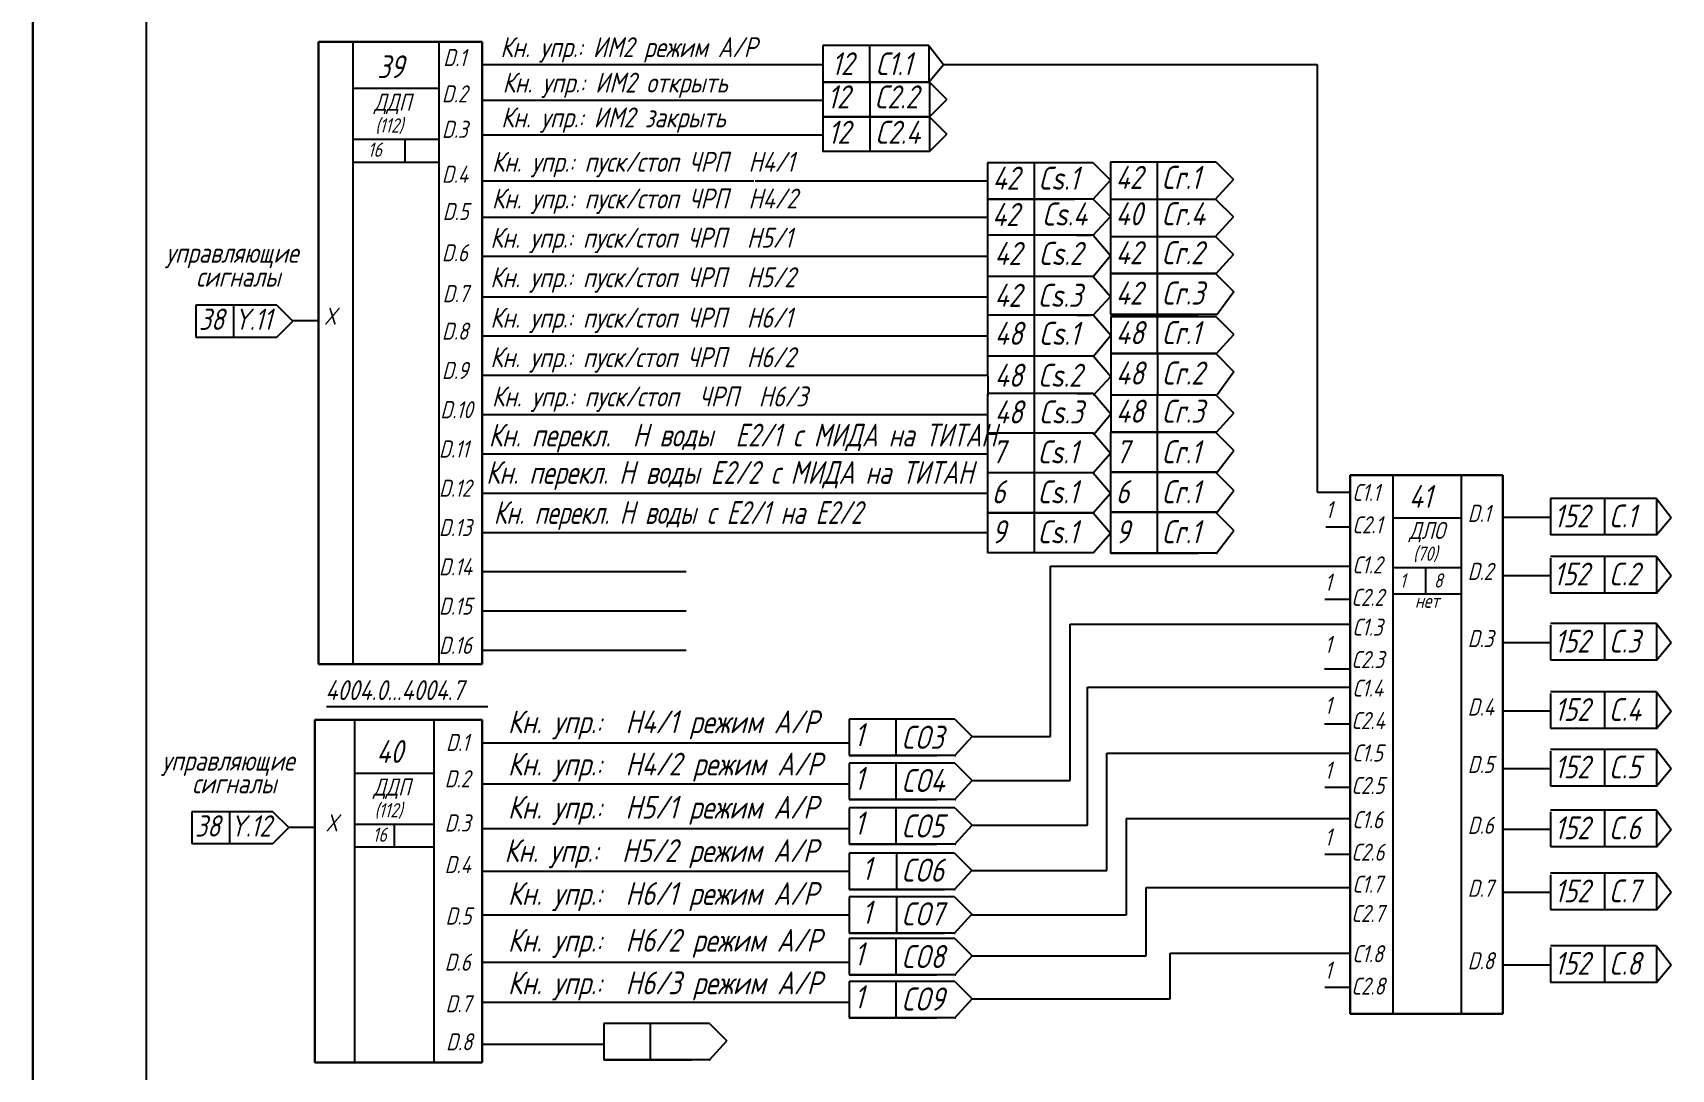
# Model space of a CAD drawing. Header units: millimetres. Extents: x -1319 to 705, y 574 to 3169.
# Drawn here: x -701.8 to -414, y 1085.5 to 1267.5 of the extents above; entities that cross this region are included whole.
import ezdxf

# ---------------------------------------------------------------- set-up
doc = ezdxf.new("R2010")
doc.units = ezdxf.units.MM
doc.layers.add('Текст', color=7, linetype='Continuous', lineweight=50)
doc.styles.add('GOST тип А', font='GOST_A.TTF', dxfattribs={"oblique": 15})

msp = doc.modelspace()

# ---------------------------------------------------------------- linework, layer by layer
at = {"color": 7}
for p, q in [((-701.8, 942.51), (-701.8, 1713.06)), ((-701.8, 1713.06), (-701.8, 936.16)), ((-681.8, 941.16), (-681.8, 1708.06)), ((-645.59, 1265.92), (-645.59, 1156.63)), ((-630.47, 1265.92), (-630.47, 1156.63)), ((-622.84, 1265.92), (-622.84, 1156.63)), ((-622.84, 1156.63), (-622.84, 1265.7)), ((-544.39, 1265.23), (-563, 1265.23)), ((-563, 1265.23), (-563, 1258.81)), ((-554.81, 1265.23), (-554.81, 1258.81)), ((-544.39, 1265.23), (-541.8, 1261.9)), ((-544.39, 1265.23), (-544.39, 1258.81)), ((-622.78, 1261.91), (-563, 1261.91)), ((-544.39, 1258.81), (-541.8, 1261.9)), ((-541.8, 1261.91), (-499.49, 1261.91)), ((-541.8, 1261.9), (-541.8, 1261.9)), ((-499.49, 1261.91), (-476.2, 1261.91)), ((-476.2, 1261.91), (-476.2, 1186.81)), ((-645.59, 1257.76), (-630.47, 1257.76)), ((-563, 1258.81), (-544.39, 1258.81)), ((-544.31, 1258.81), (-563, 1258.81)), ((-563, 1258.81), (-563, 1252.73)), ((-554.75, 1258.81), (-554.75, 1252.73)), ((-544.31, 1258.81), (-541.26, 1255.77)), ((-544.31, 1258.81), (-544.31, 1252.73)), ((-622.84, 1255.68), (-563, 1255.68)), ((-544.31, 1252.73), (-541.26, 1255.77)), ((-563, 1252.73), (-544.31, 1252.73)), ((-544.31, 1252.73), (-563, 1252.73)), ((-544.31, 1252.73), (-563, 1252.73)), ((-563, 1252.73), (-563, 1246.64)), ((-554.75, 1252.7), (-554.75, 1246.62)), ((-544.31, 1252.73), (-541.26, 1249.69)), ((-544.31, 1252.73), (-544.31, 1246.64)), ((-622.84, 1249.56), (-563, 1249.56)), ((-544.31, 1246.64), (-541.26, 1249.69)), ((-645.59, 1248.79), (-630.47, 1248.79)), ((-636.47, 1248.79), (-636.47, 1244.79)), ((-544.31, 1246.64), (-563, 1246.64)), ((-645.59, 1244.79), (-630.47, 1244.79)), ((-515.52, 1244.66), (-534.1, 1244.66)), ((-534.1, 1244.66), (-534.1, 1238.28)), ((-525.92, 1244.61), (-525.92, 1238.23)), ((-515.52, 1244.66), (-512.48, 1241.62)), ((-493.9, 1244.79), (-512.48, 1244.79)), ((-512.48, 1244.79), (-512.48, 1238.28)), ((-504.3, 1244.74), (-504.3, 1238.28)), ((-493.9, 1244.79), (-490.86, 1241.75)), ((-622.84, 1241.5), (-575.16, 1241.5)), ((-574.9, 1241.5), (-534.1, 1241.5)), ((-515.52, 1238.28), (-512.48, 1241.62)), ((-494.02, 1238.28), (-490.86, 1241.75)), ((-515.4, 1238.28), (-534.1, 1238.28)), ((-515.4, 1238.28), (-534.1, 1238.28)), ((-534.1, 1238.28), (-534.1, 1231.95)), ((-515.4, 1238.28), (-534.1, 1238.28)), ((-534.08, 1238.28), (-518.73, 1238.28)), ((-534.08, 1238.28), (-518.73, 1238.28)), ((-525.92, 1238.26), (-525.92, 1231.93)), ((-515.52, 1238.28), (-512.48, 1235.24)), ((-515.52, 1238.28), (-515.39, 1238.28)), ((-512.48, 1238.28), (-494.02, 1238.28)), ((-512.48, 1238.28), (-512.48, 1231.72)), ((-504.3, 1238.28), (-504.3, 1231.72)), ((-494.02, 1238.28), (-490.86, 1235.18)), ((-622.84, 1235.12), (-574.9, 1235.12)), ((-574.9, 1235.12), (-534.08, 1235.12)), ((-515.52, 1231.95), (-512.48, 1235.24)), ((-494.02, 1231.72), (-490.86, 1235.18)), ((-515.48, 1231.95), (-534.18, 1231.95)), ((-515.48, 1231.95), (-534.18, 1231.95)), ((-518.39, 1231.95), (-534.12, 1231.95)), ((-534.1, 1231.93), (-534.1, 1224.69)), ((-525.92, 1231.95), (-525.92, 1224.71)), ((-518.39, 1231.95), (-515.89, 1231.95)), ((-515.52, 1231.95), (-512.48, 1228.4)), ((-512.48, 1231.72), (-512.48, 1225.19)), ((-512.48, 1231.72), (-494.02, 1231.72)), ((-504.3, 1231.72), (-504.3, 1225.14)), ((-494.05, 1231.72), (-490.86, 1228.53)), ((-622.84, 1228.28), (-575.08, 1228.28)), ((-575.08, 1228.28), (-534.12, 1228.28)), ((-515.52, 1224.71), (-512.48, 1228.4)), ((-493.9, 1225.19), (-490.86, 1228.53)), ((-515.48, 1224.71), (-534.18, 1224.71)), ((-534.1, 1224.69), (-534.09, 1217.85)), ((-525.92, 1224.69), (-525.92, 1217.85)), ((-515.52, 1224.71), (-512.48, 1221.16)), ((-493.9, 1225.19), (-512.48, 1225.19)), ((-493.9, 1225.19), (-512.48, 1225.19)), ((-493.9, 1225.19), (-512.48, 1225.19)), ((-512.46, 1225.19), (-497.11, 1225.19)), ((-512.46, 1225.19), (-497.11, 1225.19)), ((-512.46, 1225.19), (-512.46, 1218.02)), ((-512.46, 1225.19), (-494, 1225.19)), ((-504.29, 1225.19), (-504.29, 1217.97)), ((-494.03, 1225.19), (-490.84, 1222)), ((-622.84, 1221.14), (-534.1, 1221.14)), ((-515.52, 1217.88), (-512.48, 1221.16)), ((-490.84, 1222), (-493.75, 1218.02)), ((-658.95, 1219.68), (-673.17, 1219.68)), ((-673.17, 1219.68), (-673.17, 1214.06)), ((-666.53, 1219.68), (-666.53, 1214.06)), ((-658.95, 1219.68), (-656.14, 1216.87)), ((-515.48, 1217.88), (-534.17, 1217.88)), ((-515.45, 1217.92), (-534.14, 1217.92)), ((-515.45, 1217.92), (-534.14, 1217.92)), ((-518.36, 1217.92), (-534.09, 1217.92)), ((-534.07, 1217.89), (-534.07, 1210.65)), ((-525.89, 1217.92), (-525.89, 1210.68)), ((-518.36, 1217.92), (-515.86, 1217.92)), ((-515.49, 1217.92), (-512.45, 1214.37)), ((-493.78, 1218.02), (-512.48, 1218.02)), ((-493.78, 1218.02), (-512.48, 1218.02)), ((-493.78, 1218.02), (-512.48, 1218.02)), ((-493.77, 1218.02), (-512.46, 1218.02)), ((-493.77, 1218.02), (-512.46, 1218.02)), ((-493.76, 1218.02), (-512.46, 1218.02)), ((-512.46, 1218.02), (-497.11, 1218.02)), ((-512.46, 1218.02), (-497.11, 1218.02)), ((-512.45, 1218.02), (-497.09, 1218.02)), ((-512.45, 1218.02), (-497.09, 1218.02)), ((-512.45, 1217.68), (-512.45, 1211.16)), ((-512.45, 1217.68), (-493.98, 1217.68)), ((-504.27, 1217.68), (-504.27, 1211.11)), ((-494.01, 1217.68), (-490.83, 1214.5)), ((-493.9, 1218.02), (-493.77, 1218.02)), ((-493.88, 1218.02), (-493.75, 1218.02)), ((-658.95, 1214.06), (-656.14, 1216.87)), ((-651.76, 1216.9), (-656.18, 1216.9)), ((-673.17, 1214.06), (-658.95, 1214.06)), ((-622.84, 1214.25), (-534.09, 1214.25)), ((-515.49, 1210.68), (-512.45, 1214.37)), ((-493.87, 1211.16), (-490.83, 1214.5)), ((-515.45, 1210.68), (-534.14, 1210.68)), ((-534.07, 1210.65), (-534.06, 1203.82)), ((-525.89, 1210.65), (-525.88, 1203.82)), ((-515.49, 1210.68), (-512.45, 1207.13)), ((-493.87, 1211.16), (-512.45, 1211.16)), ((-493.87, 1211.16), (-512.45, 1211.16)), ((-493.87, 1211.16), (-512.44, 1211.16)), ((-512.43, 1211.16), (-497.08, 1211.16)), ((-512.43, 1211.16), (-497.08, 1211.16)), ((-512.43, 1211.16), (-512.43, 1203.99)), ((-512.43, 1211.16), (-493.97, 1211.16)), ((-504.25, 1211.16), (-504.25, 1203.94)), ((-494, 1211.16), (-490.81, 1207.97)), ((-622.84, 1207.35), (-534.06, 1207.35)), ((-515.48, 1203.85), (-512.45, 1207.13)), ((-490.81, 1207.97), (-493.72, 1203.99)), ((-518.36, 1204.13), (-534.09, 1204.13)), ((-534.07, 1204.1), (-534.07, 1196.86)), ((-515.45, 1204.13), (-534.06, 1204.13)), ((-515.45, 1204.13), (-534.06, 1204.13)), ((-525.89, 1204.13), (-525.89, 1196.88)), ((-518.36, 1204.13), (-515.86, 1204.13)), ((-515.49, 1204.13), (-512.45, 1200.58)), ((-512.45, 1203.89), (-512.45, 1197.36)), ((-512.45, 1203.89), (-493.98, 1203.89)), ((-504.27, 1203.89), (-504.27, 1197.31)), ((-494.01, 1203.89), (-490.83, 1200.7)), ((-493.87, 1203.99), (-493.73, 1203.99)), ((-493.85, 1203.99), (-493.72, 1203.99)), ((-622.84, 1200.45), (-534.07, 1200.45)), ((-515.49, 1196.88), (-512.45, 1200.58)), ((-493.87, 1197.36), (-490.83, 1200.7)), ((-512.48, 1197.33), (-512.48, 1190.16)), ((-512.46, 1197.33), (-494, 1197.33)), ((-493.87, 1197.36), (-512.45, 1197.36)), ((-493.87, 1197.36), (-512.45, 1197.36)), ((-493.87, 1197.36), (-512.44, 1197.36)), ((-512.43, 1197.36), (-497.08, 1197.36)), ((-512.43, 1197.36), (-497.08, 1197.36)), ((-512.43, 1197.36), (-493.97, 1197.36)), ((-504.29, 1197.33), (-504.29, 1190.11)), ((-494.03, 1197.33), (-490.84, 1194.14)), ((-534.09, 1197.21), (-534.09, 1190.19)), ((-515.47, 1197.19), (-534.09, 1197.19)), ((-525.92, 1197.19), (-525.92, 1190.19)), ((-515.54, 1197.21), (-512.5, 1193.68)), ((-622.84, 1193.55), (-534.09, 1193.55)), ((-515.54, 1190.19), (-512.5, 1193.68)), ((-493.77, 1190.31), (-490.84, 1194.14)), ((-515.54, 1190.19), (-534.09, 1190.19)), ((-515.54, 1190.19), (-534.09, 1190.19)), ((-515.54, 1190.19), (-534.09, 1190.19)), ((-515.65, 1190.19), (-534.09, 1190.19)), ((-534.09, 1190.19), (-534.09, 1183.17)), ((-525.92, 1190.16), (-525.92, 1183.17)), ((-515.54, 1190.19), (-512.5, 1186.66)), ((-493.78, 1190.31), (-512.48, 1190.31)), ((-493.78, 1190.31), (-512.48, 1190.31)), ((-493.78, 1190.31), (-512.48, 1190.31)), ((-493.77, 1190.31), (-512.46, 1190.31)), ((-493.77, 1190.31), (-512.46, 1190.31)), ((-493.76, 1190.31), (-512.46, 1190.31)), ((-512.46, 1190.31), (-497.11, 1190.31)), ((-512.46, 1190.31), (-497.11, 1190.31)), ((-512.46, 1190.31), (-512.46, 1183.14)), ((-512.46, 1190.31), (-494, 1190.31)), ((-512.45, 1190.31), (-497.09, 1190.31)), ((-512.45, 1190.31), (-497.09, 1190.31)), ((-504.29, 1190.31), (-504.29, 1183.08)), ((-494.03, 1190.31), (-490.84, 1187.12)), ((-493.9, 1190.31), (-493.77, 1190.31)), ((-493.88, 1190.31), (-493.75, 1190.31)), ((-462.88, 1189.81), (-462.88, 1095.22)), ((-450.88, 1189.81), (-450.88, 1095.22)), ((-622.84, 1186.66), (-534.09, 1186.66)), ((-515.54, 1183.17), (-512.5, 1186.66)), ((-493.77, 1183.28), (-490.84, 1187.12)), ((-476.2, 1186.81), (-470.41, 1186.81)), ((-515.54, 1183.17), (-534.09, 1183.17)), ((-515.54, 1183.17), (-534.09, 1183.17)), ((-515.54, 1183.17), (-534.09, 1183.17)), ((-515.65, 1183.17), (-534.09, 1183.17)), ((-515.54, 1183.17), (-534.09, 1183.17)), ((-515.54, 1183.17), (-534.09, 1183.17)), ((-515.54, 1183.17), (-534.09, 1183.17)), ((-515.65, 1183.17), (-534.09, 1183.17)), ((-534.09, 1183.17), (-534.09, 1176.15)), ((-515.47, 1183.14), (-534.09, 1183.14)), ((-525.92, 1183.14), (-525.92, 1176.15)), ((-515.54, 1183.17), (-512.5, 1179.63)), ((-493.78, 1183.28), (-512.48, 1183.28)), ((-493.78, 1183.28), (-512.48, 1183.28)), ((-493.78, 1183.28), (-512.48, 1183.28)), ((-493.77, 1183.28), (-512.46, 1183.28)), ((-493.77, 1183.28), (-512.46, 1183.28)), ((-493.76, 1183.28), (-512.46, 1183.28)), ((-512.46, 1183.28), (-497.11, 1183.28)), ((-512.46, 1183.28), (-497.11, 1183.28)), ((-512.46, 1183.28), (-512.46, 1176.11)), ((-512.46, 1183.28), (-494, 1183.28)), ((-512.45, 1183.28), (-497.09, 1183.28)), ((-512.45, 1183.28), (-497.09, 1183.28)), ((-504.29, 1183.28), (-504.29, 1176.06)), ((-494.03, 1183.28), (-490.84, 1180.09)), ((-493.9, 1183.28), (-493.77, 1183.28)), ((-493.88, 1183.28), (-493.75, 1183.28)), ((-416.58, 1185.73), (-435.19, 1185.73)), ((-435.19, 1185.73), (-435.19, 1179.3)), ((-435.19, 1185.44), (-435.19, 1179.36)), ((-425.73, 1185.73), (-425.73, 1179.3)), ((-416.58, 1185.73), (-413.99, 1182.39)), ((-416.58, 1185.73), (-416.58, 1179.3)), ((-493.88, 1176.11), (-490.84, 1180.09)), ((-474.66, 1180.75), (-470.41, 1180.75)), ((-462.88, 1182.32), (-450.88, 1182.32)), ((-443.6, 1182.4), (-435.19, 1182.4)), ((-416.58, 1179.3), (-413.99, 1182.39)), ((-622.84, 1179.76), (-534.09, 1179.76)), ((-515.54, 1176.15), (-512.5, 1179.63)), ((-416.49, 1179.3), (-435.19, 1179.3)), ((-515.54, 1176.15), (-534.09, 1176.15)), ((-515.54, 1176.15), (-534.09, 1176.15)), ((-515.54, 1176.15), (-534.09, 1176.15)), ((-515.65, 1176.15), (-534.09, 1176.15)), ((-493.77, 1176.11), (-512.46, 1176.11)), ((-493.77, 1176.11), (-512.46, 1176.11)), ((-493.76, 1176.11), (-512.46, 1176.11)), ((-512.45, 1176.11), (-497.09, 1176.11)), ((-512.45, 1176.11), (-497.09, 1176.11)), ((-493.88, 1176.11), (-493.75, 1176.11)), ((-443.6, 1175.06), (-443.6, 1168.77)), ((-416.58, 1175.54), (-435.19, 1175.54)), ((-435.19, 1175.25), (-435.19, 1169.16)), ((-425.73, 1175.54), (-425.73, 1169.11)), ((-416.58, 1175.54), (-413.99, 1172.2)), ((-416.58, 1175.54), (-416.58, 1169.11)), ((-622.84, 1172.86), (-587.02, 1172.86)), ((-523.01, 1143.89), (-523.01, 1173.83)), ((-523.01, 1173.83), (-470.41, 1173.83)), ((-462.88, 1173.59), (-450.88, 1173.59)), ((-457.14, 1173.59), (-457.14, 1168.99)), ((-443.6, 1172.21), (-435.19, 1172.21)), ((-416.58, 1169.11), (-413.99, 1172.2)), ((-462.88, 1168.99), (-450.88, 1168.99)), ((-416.49, 1169.11), (-435.19, 1169.11)), ((-622.84, 1165.96), (-587.02, 1165.96)), ((-474.83, 1168.02), (-470.57, 1168.02)), ((-519.57, 1136.21), (-519.57, 1163.61)), ((-519.57, 1163.61), (-470.41, 1163.61)), ((-416.58, 1163.73), (-435.19, 1163.73)), ((-435.19, 1163.45), (-435.19, 1157.36)), ((-425.73, 1163.73), (-425.73, 1157.31)), ((-416.58, 1163.73), (-413.99, 1160.4)), ((-416.58, 1163.73), (-416.58, 1157.31)), ((-443.6, 1160.41), (-435.19, 1160.41)), ((-416.58, 1157.31), (-413.99, 1160.4)), ((-622.84, 1159.07), (-587.02, 1159.07)), ((-416.49, 1157.31), (-435.19, 1157.31)), ((-474.89, 1155.78), (-470.64, 1155.78)), ((-516.54, 1128.36), (-516.54, 1152.59)), ((-516.54, 1152.59), (-470.41, 1152.59)), ((-416.58, 1151.73), (-435.19, 1151.73)), ((-435.19, 1151.44), (-435.19, 1145.36)), ((-425.73, 1151.73), (-425.73, 1145.3)), ((-416.58, 1151.73), (-413.99, 1148.39)), ((-416.58, 1151.73), (-416.58, 1145.3)), ((-650.19, 1149.16), (-621.87, 1149.16)), ((-443.6, 1148.4), (-435.19, 1148.4)), ((-416.58, 1145.3), (-413.99, 1148.39)), ((-645.31, 1146.82), (-645.31, 1086.64)), ((-631.35, 1146.82), (-631.35, 1086.64)), ((-622.84, 1146.82), (-622.84, 1086.64)), ((-622.84, 1086.64), (-622.84, 1146.6)), ((-539.81, 1146.93), (-558.38, 1146.93)), ((-558.38, 1146.93), (-558.38, 1140.55)), ((-550.21, 1146.88), (-550.21, 1140.5)), ((-539.81, 1146.93), (-536.76, 1143.89)), ((-474.89, 1146.14), (-470.64, 1146.14)), ((-622.78, 1142.8), (-558.38, 1142.8)), ((-539.81, 1140.55), (-536.76, 1143.89)), ((-536.76, 1143.89), (-523.01, 1143.89)), ((-416.49, 1145.3), (-435.19, 1145.3)), ((-539.69, 1140.55), (-558.38, 1140.55)), ((-539.69, 1140.55), (-558.38, 1140.55)), ((-539.68, 1140.55), (-558.38, 1140.55)), ((-558.37, 1140.55), (-543.01, 1140.55)), ((-558.37, 1140.55), (-543.01, 1140.55)), ((-539.8, 1140.55), (-539.67, 1140.55)), ((-513.16, 1120.4), (-513.16, 1140.98)), ((-513.16, 1140.98), (-470.41, 1140.98)), ((-416.58, 1141.64), (-435.19, 1141.64)), ((-435.19, 1141.35), (-435.19, 1135.27)), ((-425.73, 1141.64), (-425.73, 1135.21)), ((-416.58, 1141.64), (-413.99, 1138.3)), ((-416.58, 1141.64), (-416.58, 1135.21)), ((-645.31, 1137.5), (-631.35, 1137.5)), ((-539.81, 1139.26), (-558.38, 1139.26)), ((-558.38, 1139.26), (-558.38, 1132.88)), ((-550.21, 1139.2), (-550.21, 1132.82)), ((-539.81, 1139.26), (-536.76, 1136.21)), ((-443.6, 1138.31), (-435.19, 1138.31)), ((-416.58, 1135.21), (-413.99, 1138.3)), ((-622.84, 1135.62), (-558.38, 1135.62)), ((-539.81, 1132.88), (-536.76, 1136.21)), ((-536.76, 1136.21), (-519.88, 1136.21)), ((-519.88, 1136.21), (-519.57, 1136.21)), ((-474.83, 1134.99), (-470.57, 1134.99)), ((-416.49, 1135.21), (-435.19, 1135.21)), ((-539.69, 1132.88), (-558.38, 1132.88)), ((-539.69, 1132.88), (-558.38, 1132.88)), ((-539.68, 1132.88), (-558.38, 1132.88)), ((-539.81, 1131.4), (-558.38, 1131.4)), ((-558.38, 1131.4), (-558.38, 1125.02)), ((-558.37, 1132.88), (-543.01, 1132.88)), ((-558.37, 1132.88), (-543.01, 1132.88)), ((-550.21, 1131.35), (-550.21, 1124.97)), ((-539.81, 1131.4), (-536.76, 1128.36)), ((-539.8, 1132.88), (-539.67, 1132.88)), ((-659.65, 1130.71), (-673.87, 1130.71)), ((-673.87, 1130.71), (-673.87, 1125.1)), ((-667.22, 1130.71), (-667.22, 1125.1)), ((-659.65, 1130.71), (-656.84, 1127.91)), ((-645.31, 1128.54), (-631.35, 1128.54)), ((-638.33, 1128.54), (-638.33, 1124.54)), ((-539.81, 1125.02), (-536.76, 1128.36)), ((-536.76, 1128.36), (-516.54, 1128.36)), ((-509.72, 1129.49), (-470.41, 1129.49)), ((-509.72, 1129.49), (-509.72, 1112.54)), ((-416.58, 1130.95), (-435.19, 1130.95)), ((-435.19, 1130.66), (-435.19, 1124.58)), ((-435.19, 1130.66), (-435.19, 1124.58)), ((-425.73, 1130.95), (-425.73, 1124.53)), ((-416.58, 1130.95), (-413.99, 1127.61)), ((-416.58, 1130.95), (-416.58, 1124.53)), ((-659.65, 1125.1), (-656.84, 1127.91)), ((-652.45, 1127.94), (-656.87, 1127.94)), ((-622.84, 1127.76), (-558.38, 1127.76)), ((-443.6, 1127.62), (-435.19, 1127.62)), ((-416.58, 1124.53), (-413.99, 1127.61)), ((-673.87, 1125.1), (-659.65, 1125.1)), ((-645.31, 1124.54), (-631.35, 1124.54)), ((-539.69, 1125.02), (-558.38, 1125.02)), ((-539.69, 1125.02), (-558.38, 1125.02)), ((-539.68, 1125.02), (-558.38, 1125.02)), ((-558.37, 1125.02), (-543.01, 1125.02)), ((-558.37, 1125.02), (-543.01, 1125.02)), ((-539.91, 1123.44), (-558.37, 1123.44)), ((-558.37, 1123.44), (-558.37, 1117.06)), ((-550.09, 1123.39), (-550.09, 1117.01)), ((-539.91, 1123.44), (-536.87, 1120.4)), ((-539.8, 1125.02), (-539.67, 1125.02)), ((-474.83, 1123.27), (-470.57, 1123.27)), ((-416.49, 1124.53), (-435.19, 1124.53)), ((-622.84, 1120.27), (-558.37, 1120.27)), ((-539.91, 1117.06), (-536.87, 1120.4)), ((-536.87, 1120.4), (-513.16, 1120.4)), ((-416.58, 1119.89), (-435.19, 1119.89)), ((-435.19, 1119.6), (-435.19, 1113.51)), ((-435.19, 1119.6), (-435.19, 1113.51)), ((-425.73, 1119.89), (-425.73, 1113.46)), ((-416.58, 1119.89), (-413.99, 1116.55)), ((-416.58, 1119.89), (-416.58, 1113.46)), ((-539.79, 1117.06), (-558.37, 1117.06)), ((-539.79, 1117.06), (-558.37, 1117.06)), ((-539.79, 1117.06), (-558.37, 1117.06)), ((-558.36, 1117.06), (-541.66, 1117.06)), ((-558.36, 1117.06), (-541.66, 1117.06)), ((-539.91, 1117.06), (-539.78, 1117.06)), ((-506.25, 1105.4), (-506.25, 1117.42)), ((-506.25, 1117.42), (-470.41, 1117.42)), ((-539.91, 1115.76), (-558.37, 1115.76)), ((-558.37, 1115.76), (-558.37, 1109.38)), ((-550.09, 1115.71), (-550.09, 1109.33)), ((-539.91, 1115.76), (-536.87, 1112.72)), ((-443.6, 1116.56), (-435.19, 1116.56)), ((-416.58, 1113.46), (-413.99, 1116.55)), ((-558.37, 1112.54), (-622.84, 1112.54)), ((-539.91, 1109.38), (-536.87, 1112.72)), ((-509.72, 1112.54), (-537.03, 1112.54)), ((-416.49, 1113.46), (-435.19, 1113.46)), ((-539.81, 1108.44), (-558.38, 1108.44)), ((-558.38, 1108.44), (-558.38, 1102.06)), ((-539.79, 1109.38), (-558.37, 1109.38)), ((-539.79, 1109.38), (-558.37, 1109.38)), ((-539.79, 1109.38), (-558.37, 1109.38)), ((-558.36, 1109.38), (-541.66, 1109.38)), ((-558.36, 1109.38), (-541.66, 1109.38)), ((-550.21, 1108.39), (-550.21, 1102.01)), ((-539.91, 1109.38), (-539.78, 1109.38)), ((-539.81, 1108.44), (-536.76, 1105.4)), ((-539.81, 1102.06), (-536.76, 1105.4)), ((-536.76, 1105.4), (-515.54, 1105.4)), ((-515.54, 1105.4), (-506.25, 1105.4)), ((-416.58, 1107.17), (-435.19, 1107.17)), ((-435.19, 1106.88), (-435.19, 1100.8)), ((-435.19, 1106.88), (-435.19, 1100.8)), ((-425.73, 1107.17), (-425.73, 1100.74)), ((-416.58, 1107.17), (-413.99, 1103.83)), ((-416.58, 1107.17), (-416.58, 1100.74)), ((-622.78, 1104.31), (-558.38, 1104.31)), ((-443.6, 1103.84), (-435.19, 1103.84)), ((-416.58, 1100.74), (-413.99, 1103.83)), ((-539.69, 1102.06), (-558.38, 1102.06)), ((-539.69, 1102.06), (-558.38, 1102.06)), ((-539.68, 1102.06), (-558.38, 1102.06)), ((-539.81, 1100.89), (-558.38, 1100.89)), ((-558.38, 1100.89), (-558.38, 1094.51)), ((-558.37, 1102.06), (-543.01, 1102.06)), ((-558.37, 1102.06), (-543.01, 1102.06)), ((-550.21, 1100.84), (-550.21, 1094.46)), ((-539.81, 1100.89), (-536.76, 1097.85)), ((-539.8, 1102.06), (-539.67, 1102.06)), ((-474.83, 1099.89), (-470.57, 1099.89)), ((-416.49, 1100.74), (-435.19, 1100.74)), ((-622.84, 1097.25), (-558.38, 1097.25)), ((-539.81, 1094.51), (-536.76, 1097.85)), ((-536.76, 1097.85), (-502.03, 1097.85)), ((-539.69, 1094.51), (-558.38, 1094.51)), ((-539.69, 1094.51), (-558.38, 1094.51)), ((-539.68, 1094.51), (-558.38, 1094.51)), ((-558.37, 1094.51), (-543.01, 1094.51)), ((-558.37, 1094.51), (-543.01, 1094.51)), ((-539.8, 1094.51), (-539.67, 1094.51)), ((-582.93, 1093.54), (-601.51, 1093.54)), ((-601.51, 1093.54), (-601.51, 1087.16)), ((-593.33, 1093.49), (-593.33, 1087.11)), ((-582.93, 1093.54), (-579.89, 1090.5)), ((-622.84, 1089.9), (-601.51, 1089.9)), ((-582.93, 1087.16), (-579.89, 1090.5)), ((-582.81, 1087.16), (-601.51, 1087.16)), ((-582.81, 1087.16), (-601.51, 1087.16)), ((-582.81, 1087.16), (-601.5, 1087.16)), ((-601.49, 1087.16), (-586.14, 1087.16)), ((-601.49, 1087.16), (-586.14, 1087.16)), ((-582.93, 1087.16), (-582.8, 1087.16))]:
    msp.add_line(p, q, dxfattribs=at)
at = {"color": 7, "lineweight": 30}
for p, q in [((-651.59, 1265.92), (-651.59, 1156.63)), ((-651.59, 1265.92), (-622.84, 1265.92)), ((-622.84, 1265.92), (-622.84, 1156.63)), ((-470.41, 1189.81), (-443.6, 1189.81)), ((-470.41, 1189.81), (-470.41, 1095.22)), ((-443.6, 1189.81), (-443.6, 1095.22)), ((-651.59, 1156.63), (-622.84, 1156.63)), ((-652.28, 1146.82), (-652.28, 1086.64)), ((-652.28, 1146.82), (-622.84, 1146.82)), ((-622.84, 1146.82), (-622.84, 1086.64)), ((-470.41, 1095.22), (-443.6, 1095.22)), ((-652.28, 1086.64), (-622.84, 1086.64))]:
    msp.add_line(p, q, dxfattribs=at)
for p, q in [((-502.03, 1097.85), (-502.03, 1105.86)), ((-502.03, 1105.86), (-470.41, 1105.86))]:
    msp.add_line(p, q)

# ---------------------------------------------------------------- texts
at = {"layer": 'Текст', "color": 7, "lineweight": 15, "style": 'GOST тип А', "oblique": 15}
for s, height, p in [('Кн. упр.: ИМ2 режим А/Р  ', 3.5, (-619.68, 1263.21)), ('39', 4, (-641.29, 1259.53)), ('D.1', 3, (-629.69, 1261.63)), ('12', 4, (-561.48, 1260.05)), ('С1.1', 4, (-553.73, 1260.05)), ('D.2', 3, (-629.94, 1255.25)), ('Кн. упр.: ИМ2 открыть  ', 3.5, (-619.28, 1256.99)), ('12', 4.056, (-562.22, 1254.2)), (' С2.2', 4.056, (-555.99, 1254.2)), ('ДДП', 3, (-641.84, 1253.8)), ('(112)', 2.5, (-641.64, 1249.96)), ('D.3', 3, (-629.92, 1249.03)), ('Кн. упр.: ИМ2 закрыть  ', 3.5, (-619.53, 1250.87)), ('12', 4.056, (-562.11, 1247.99)), (' С2.4', 4.056, (-555.87, 1247.99)), ('16', 2.5, (-642.94, 1245.7)), ('Кн. упр.: пуск/стоп ЧРП  Н4/1  ', 3.5, (-621.16, 1243.07)), ('D.4', 3, (-629.95, 1241.14)), ('42', 4.056, (-533.21, 1239.93)), ('Сs.1', 4.056, (-525.1, 1239.93)), ('42', 4.056, (-511.59, 1240.06)), ('Сr.1', 4.056, (-503.48, 1240.06)), ('D.5', 3, (-629.79, 1234.6)), ('Кн. упр.: пуск/стоп ЧРП  Н4/2  ', 3.5, (-621.16, 1236.63)), ('42', 4.056, (-533.29, 1233.55)), ('Сs.4', 4.056, (-524.47, 1233.63)), ('40', 4.056, (-511.59, 1233.68)), ('Сr.4', 4.056, (-503.48, 1233.68)), ('Кн. упр.: пуск/стоп ЧРП  Н5/1  ', 3.5, (-621.43, 1229.74)), ('управляющие ', 3.5, (-678.44, 1227.1)), ('D.6', 3, (-629.94, 1227.35)), ('42', 4.056, (-532.87, 1226.71)), ('Сs.2', 4.056, (-525.06, 1226.71)), ('42', 4.056, (-511.59, 1226.84)), ('Сr.2', 4.056, (-503.48, 1226.84)), ('Кн. упр.: пуск/стоп ЧРП  Н5/2  ', 3.5, (-621.43, 1222.8)), (' сигналы', 3.5, (-674.9, 1222.9)), ('42', 4.056, (-532.87, 1219.36)), ('Сs.3', 4.056, (-525.22, 1219.36)), ('42', 4.056, (-511.57, 1219.75)), ('Сr.3', 4.056, (-503.47, 1219.75)), ('D.7', 3, (-629.79, 1220.18)), ('38', 3.744, (-672.61, 1215.31)), ('Y.11', 3.744, (-666.44, 1215.31)), ('Х', 3, (-650.49, 1216.22)), ('Кн. упр.: пуск/стоп ЧРП  Н6/1  ', 3.5, (-621.43, 1215.71)), ('D.8', 3, (-629.93, 1213.6)), ('48', 4.056, (-532.84, 1212.68)), ('Сs.1', 4.056, (-525.03, 1212.68)), ('48', 4.056, (-511.55, 1212.8)), ('Сr.1', 4.056, (-503.45, 1212.8)), ('Кн. упр.: пуск/стоп ЧРП  Н6/2  ', 3.5, (-621.43, 1208.76)), ('D.9', 3, (-629.93, 1206.7)), ('48', 4.056, (-532.84, 1205.32)), ('Сs.2', 4.056, (-525.19, 1205.32)), ('48', 4.056, (-511.54, 1205.71)), ('Сr.2', 4.056, (-503.43, 1205.71)), ('Кн. упр.: пуск/стоп  ЧРП  Н6/3  ', 3.5, (-621.15, 1201.87)), ('48', 4.056, (-511.55, 1199.01)), ('Сr.3', 4.056, (-503.45, 1199.01)), ('D.10', 3, (-630.21, 1199.8)), ('48', 4.056, (-532.84, 1198.88)), ('Сs.3', 4.056, (-525.03, 1198.88)), ('D.11', 3, (-630.45, 1192.9)), ('7', 4.06, (-533.34, 1191.87)), ('Сs.1', 4.056, (-525.24, 1191.87)), ('7', 4.06, (-511.57, 1191.88)), ('Сr.1', 4.056, (-503.47, 1191.88)), ('D.12', 3, (-630.45, 1186.01)), ('6', 4.06, (-533.34, 1184.85)), ('Сs.1', 4.056, (-525.24, 1184.85)), ('6', 4.06, (-511.57, 1184.86)), ('Сr.1', 4.056, (-503.47, 1184.86)), ('С1.1', 3, (-469.96, 1185.27)), ('41', 4, (-460.07, 1184.07)), ('1', 3, (-474.71, 1182.25)), ('D.1', 3, (-449.75, 1181.6)), ('152', 4, (-434.57, 1180.64)), ('С.1', 4, (-424.88, 1180.64)), ('D.13', 3, (-630.45, 1179.11)), ('9', 4.06, (-533.34, 1177.83)), ('Сs.1', 4.056, (-525.24, 1177.83)), ('9', 4.06, (-511.57, 1177.84)), ('Сr.1', 4.056, (-503.47, 1177.84)), ('С2.1', 3, (-469.96, 1179.58)), ('ДЛО', 3, (-460.05, 1178.6)), ('(70)', 2.5, (-459.34, 1174.76)), ('D.14', 3, (-630.45, 1172.21)), ('С1.2', 3, (-469.96, 1172.55)), ('D.2', 3, (-449.75, 1171.41)), ('152', 4, (-434.64, 1170.45)), ('С.2', 4, (-424.88, 1170.45)), ('1', 3, (-474.87, 1169.52)), ('1', 2.5, (-461.67, 1170.05)), ('8', 2.5, (-455.68, 1170.05)), ('С2.2', 3, (-470.13, 1166.85)), ('D.15', 3, (-630.45, 1165.31)), ('нет', 2.5, (-459.01, 1166.5)), ('С1.3', 3, (-469.96, 1161.62)), ('D.16', 3, (-630.45, 1158.42)), ('1', 3, (-474.87, 1158.59)), ('D.3', 3, (-449.75, 1159.61)), ('152', 4, (-434.49, 1158.65)), ('С.3', 4, (-424.88, 1158.65)), ('С2.3', 3, (-470.13, 1155.92)), ('4004.0...4004.7', 3.5, (-650.41, 1150.3)), ('С1.4', 3, (-469.96, 1150.91)), (' Кн. упр.:  Н4/1 режим А/Р', 4, (-620.4, 1144.49)), ('1', 3, (-474.87, 1147.88)), ('D.4', 3, (-449.75, 1147.6)), ('152', 4, (-434.49, 1146.65)), ('С.4', 4, (-424.88, 1146.65)), ('1', 4.06, (-557.49, 1142.2)), ('CO3', 4.056, (-549.29, 1141.74)), ('С2.4', 3, (-470.13, 1145.21)), ('40', 4, (-641.42, 1139.28)), ('D.1', 3, (-629.21, 1141.37)), ('управляющие ', 3.5, (-679.13, 1137.93)), (' Кн. упр.:  Н4/2 режим А/Р', 4, (-620.4, 1137.07)), ('С1.5', 3, (-469.96, 1139.52)), ('D.5', 3, (-449.75, 1137.51)), ('152', 4, (-434.49, 1136.56)), ('С.5', 4, (-424.88, 1136.56)), ('D.2', 3, (-629.45, 1134.99)), ('1', 4.06, (-557.49, 1134.52)), ('CO4', 4.056, (-549.29, 1134.16)), ('1', 3, (-474.87, 1136.5)), (' сигналы', 3.5, (-675.6, 1133.94)), ('ДДП', 3, (-641.98, 1133.54)), ('С2.5', 3, (-470.13, 1133.82)), ('(112)', 2.5, (-641.77, 1129.71)), (' Кн. упр.:  Н5/1 режим А/Р', 4, (-620.4, 1129.49)), ('38', 3.744, (-673.3, 1126.34)), ('Y.12', 3.744, (-667.14, 1126.34)), ('Х', 3, (-650.21, 1127.25)), ('D.3', 3, (-629.44, 1127.23)), ('1', 4.06, (-557.49, 1126.67)), ('CO5', 4.056, (-549.29, 1126.17)), ('С1.6', 3, (-469.96, 1127.8)), ('D.6', 3, (-449.75, 1126.82)), ('152', 4, (-434.49, 1125.87)), ('С.6', 4, (-424.88, 1125.87)), ('16', 2.5, (-642.09, 1125.44)), ('Кн. упр.:  Н5/2 режим А/Р', 4, (-618.96, 1121.88)), ('1', 3, (-474.87, 1124.77)), ('D.4', 3, (-629.46, 1119.92)), ('1', 4.06, (-556.13, 1118.71)), ('CO6', 4.056, (-549.29, 1118.42)), ('С2.6', 3, (-470.13, 1122.1)), (' Кн. упр.:  Н6/1 режим А/Р', 4, (-620.4, 1114.34)), ('С1.7', 3, (-469.96, 1116.47)), ('D.7', 3, (-449.75, 1115.76)), ('152', 4, (-434.49, 1114.8)), ('С.7', 4, (-424.88, 1114.8)), ('D.5', 3, (-629.31, 1110.89)), ('1', 4.06, (-556.13, 1111.02)), ('CO7', 4.056, (-549.29, 1110.74)), ('С2.7', 3, (-470.13, 1111.33)), (' Кн. упр.:  Н6/2 режим А/Р', 4, (-620.4, 1106.13)), ('D.6', 3, (-629.45, 1102.78)), ('1', 4.06, (-557.49, 1103.71)), ('CO8', 4.056, (-549.29, 1103.25)), ('С1.8', 3, (-469.96, 1104.27)), ('D.8', 3, (-449.75, 1103.04)), ('152', 4, (-434.49, 1102.08)), ('С.8', 4, (-424.88, 1102.08)), (' Кн. упр.:  Н6/3 режим А/Р', 4, (-620.4, 1098.65)), ('1', 3, (-474.87, 1101.4)), ('1', 4.06, (-557.49, 1096.16)), ('CO9', 4.056, (-549.29, 1095.79)), ('С2.8', 3, (-470.13, 1098.58)), ('D.7', 3, (-629.31, 1095.49)), ('D.8', 3, (-629.21, 1088.81))]:
    msp.add_text(s, height=height, dxfattribs=at).set_placement(p)
for s, width, p in [('Кн. перекл.  Н воды  Е2/1 c МИДА на ТИТАН   ', 0.95, (-621.72, 1194.84)), ('Кн. перекл. Н воды Е2/2 с МИДА на ТИТАН  ', 0.95, (-622.17, 1188.28)), (' Кн. перекл. Н воды c Е2/1 на Е2/2   ', 0.9, (-622.69, 1181.24))]:
    msp.add_text(s, height=4, dxfattribs=dict(at, width=width)).set_placement(p)

doc.saveas('drawing.dxf')
